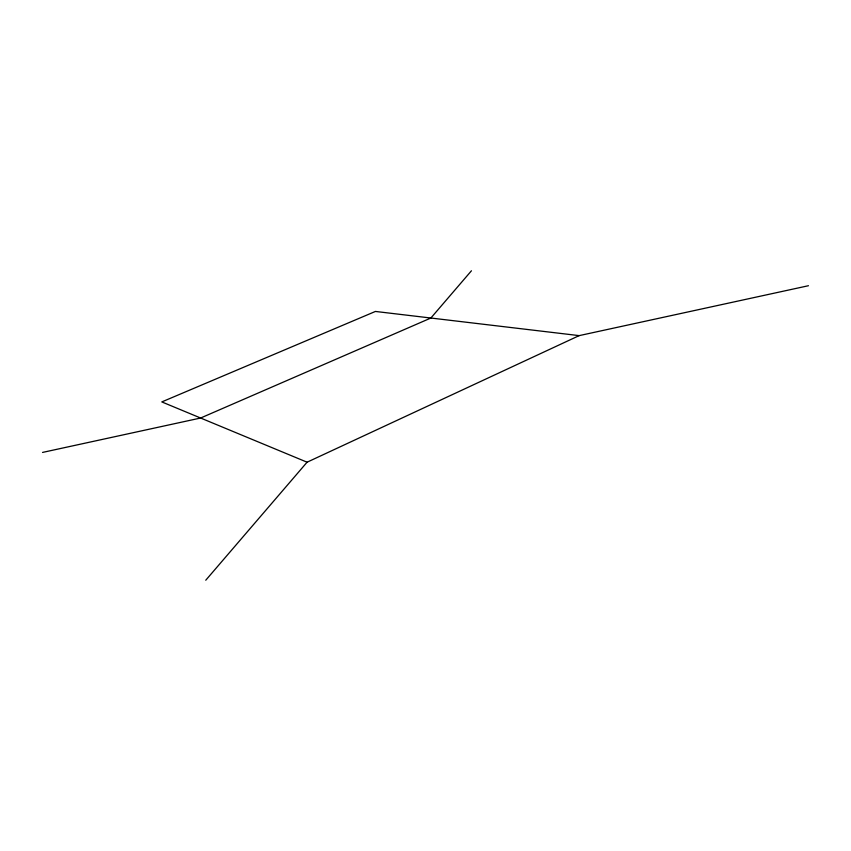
<?xml version="1.0" encoding="UTF-8"?>
<svg xmlns="http://www.w3.org/2000/svg" width="851" height="851" viewBox="0 0 851 851"><rect width="100%" height="100%" fill="white"/><g stroke="black" fill="none" stroke-linecap="round" stroke-linejoin="round"><path stroke-width="1.28" d="M205.761 580.222L307.083 462.199L579.169 335.624L808.45 285.723M471.443 270.778L430.872 318.029L200.613 418.022L42.55 452.424M579.169 335.624L375.419 311.445L161.807 401.917L307.083 462.199"/></g></svg>
